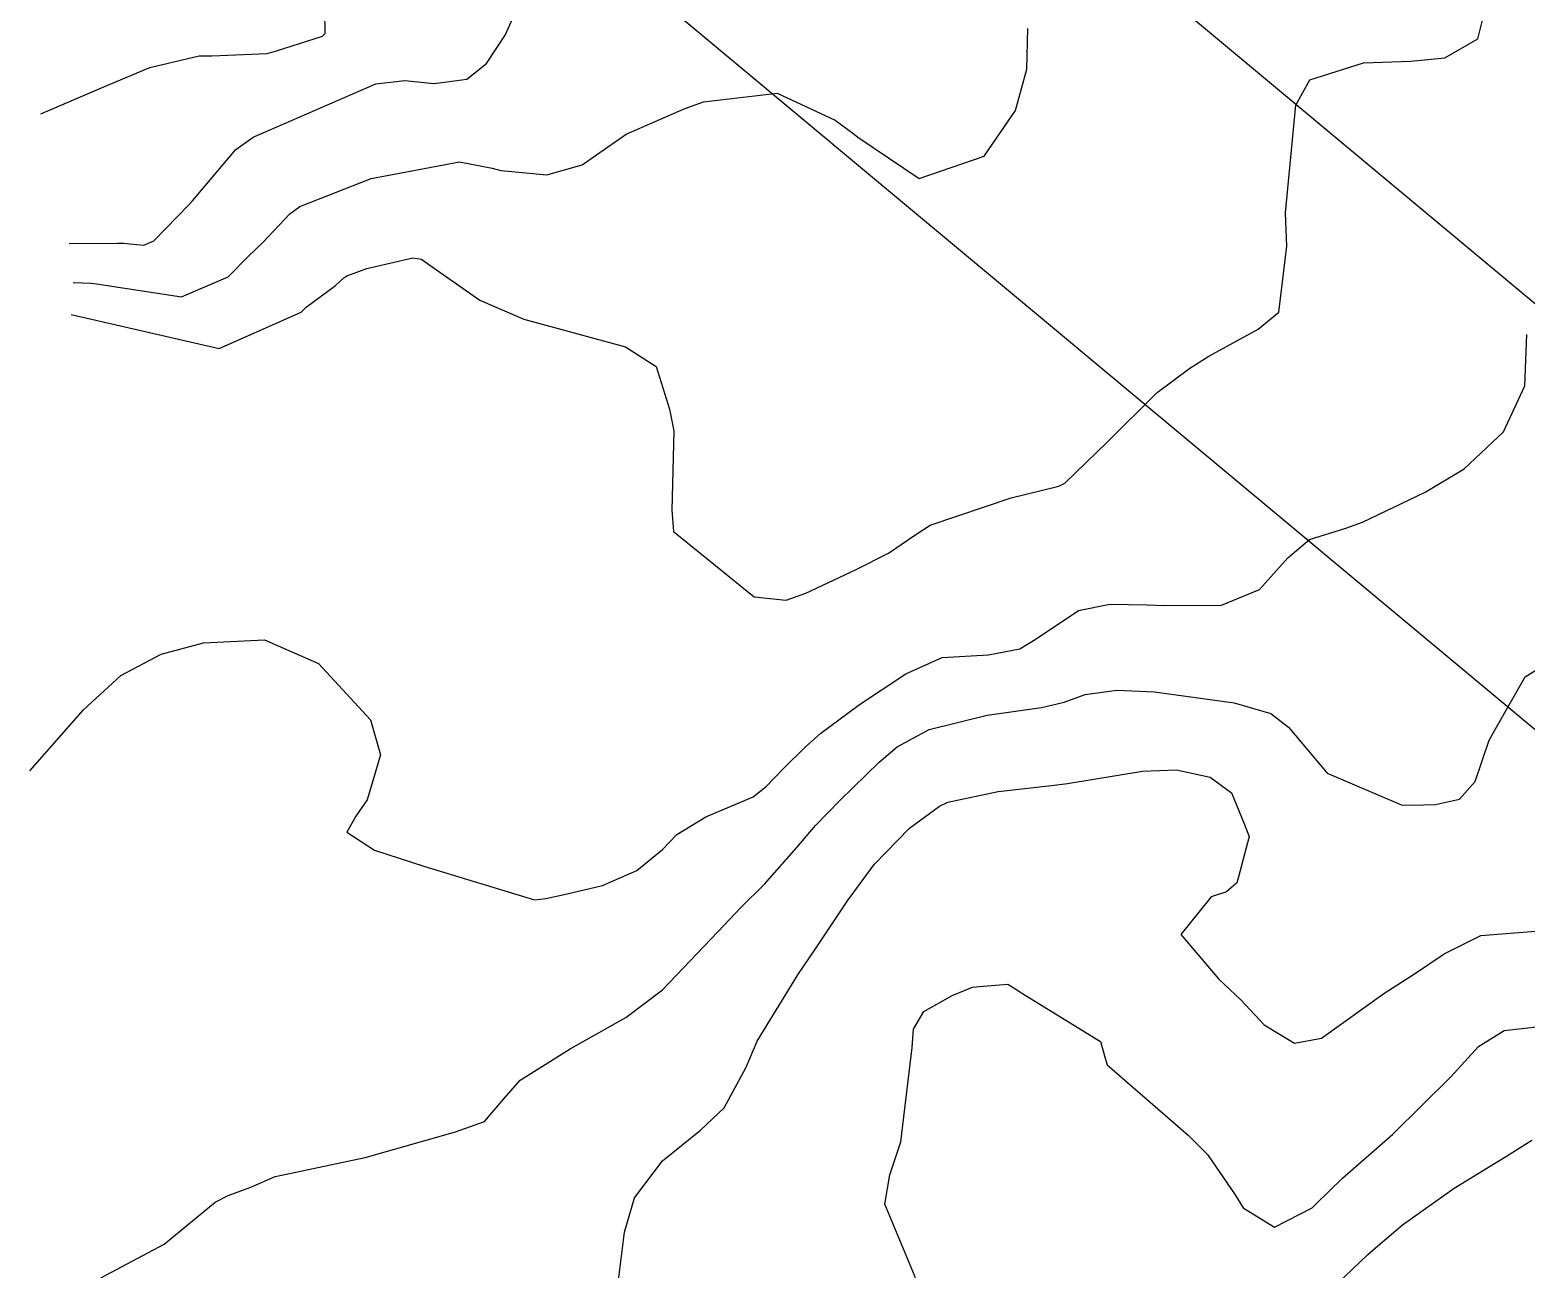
# Model space of a CAD drawing. Header units: feet. Extents: x 1318179 to 1318934, y 422542 to 423299.
# Drawn here: x 1318179.3 to 1318379.3, y 422820.3 to 422985.9 of the extents above; entities that cross this region are included whole.
import ezdxf

# ---------------------------------------------------------------- set-up
doc = ezdxf.new("R2010")
doc.units = ezdxf.units.FT
doc.layers.add('C-MISC', color=7, linetype='CONTINUOUS')
doc.layers.add('C-TOPO-MAJR', color=32, linetype='CONTINUOUS')

msp = doc.modelspace()

# ---------------------------------------------------------------- linework, layer by layer
at = {"layer": 'C-MISC'}
for points in [[(1318232.89, 423072.4), (1318787.6, 422610.1)], [(1318204.89, 423038.81), (1318759.6, 422576.5)]]:
    msp.add_lwpolyline(points, dxfattribs=at)
at = {"layer": 'C-TOPO-MAJR'}
for points in [[(1318212.23, 422983.16), (1318218.41, 422985.12), (1318218.73, 422985.47), (1318218.71, 422988.5), (1318219.56, 422991.24)], [(1318232.73, 422954.5), (1318239.44, 422949.8), (1318245.32, 422947.28), (1318258.89, 422943.6), (1318263.01, 422940.97), (1318264.78, 422935.25), (1318265.34, 422932.35), (1318265.07, 422921.73), (1318265.31, 422918.88), (1318276.11, 422910.18), (1318280.39, 422909.74), (1318282.98, 422910.68), (1318289.72, 422913.84), (1318294.05, 422916.02), (1318297.69, 422918.51), (1318299.62, 422919.75), (1318310.45, 422923.42), (1318316.8, 422924.94), (1318317.61, 422925.36), (1318323.28, 422930.84), (1318329.96, 422937.47), (1318334.33, 422940.73), (1318336.88, 422942.34), (1318343.46, 422945.94), (1318346.23, 422948.22), (1318347.31, 422957.02), (1318347.11, 422961.48), (1318347.81, 422968.93), (1318348.52, 422975.86), (1318350.38, 422979.26), (1318357.53, 422981.53), (1318363.86, 422981.76), (1318368.4, 422982.22), (1318372.81, 422984.75), (1318374.01, 422989.57)], [(1318234.36, 422978.91), (1318237.68, 422979.35), (1318240.31, 422981.43), (1318242.83, 422985.25), (1318244.93, 422990.01)], [(1318243.19, 422967.04), (1318248.39, 422966.55), (1318253.09, 422967.91), (1318255.04, 422969.24), (1318259, 422972), (1318266.74, 422975.4), (1318269.3, 422976.34), (1318279.19, 422977.46), (1318286.92, 422973.86), (1318289.44, 422972.01), (1318289.94, 422971.59), (1318298.13, 422966.06), (1318306.82, 422969.04), (1318311.04, 422975.16), (1318312.55, 422980.71), (1318312.68, 422986.13)], [(1318180.74, 422974.71), (1318189.16, 422978.34), (1318195.3, 422980.92), (1318201.9, 422982.46), (1318203.6, 422982.46), (1318211, 422982.77), (1318212.23, 422983.16)], [(1318192.65, 422957.34), (1318194.49, 422957.18), (1318195.86, 422957.73), (1318200.57, 422962.59), (1318201, 422963.08), (1318206.8, 422969.94), (1318209.13, 422971.61), (1318225.53, 422978.72), (1318229.41, 422979.18), (1318233.29, 422978.76), (1318234.36, 422978.91)], [(1318188.2, 422952), (1318199.53, 422950.27), (1318205.79, 422952.93), (1318208.47, 422955.66), (1318210.42, 422957.51), (1318214.03, 422961.36), (1318215.38, 422962.33), (1318224.91, 422966.09), (1318236.71, 422968.29), (1318241.09, 422967.47), (1318242.22, 422967.13), (1318243.19, 422967.04)], [(1318184.51, 422957.41), (1318191.01, 422957.45), (1318191.8, 422957.42), (1318192.65, 422957.34)], [(1318184.78, 422947.9), (1318204.57, 422943.35), (1318215.54, 422948.21), (1318216.23, 422948.86), (1318220.14, 422951.76), (1318221.26, 422952.78), (1318221.64, 422953.05), (1318224.31, 422954.05), (1318230.47, 422955.46), (1318231.62, 422955.28), (1318232.73, 422954.5)], [(1318185.05, 422952.2), (1318187.48, 422952.11), (1318188.2, 422952)], [(1318179.28, 422886.92), (1318186.44, 422895.07), (1318191.42, 422899.66), (1318196.81, 422902.5), (1318202.47, 422904.02), (1318210.66, 422904.4), (1318217.88, 422901.27), (1318224.83, 422893.72), (1318226.15, 422889.06), (1318224.36, 422883.04), (1318222.84, 422880.85), (1318221.64, 422878.71), (1318225.36, 422876.33), (1318232.06, 422874.12), (1318246.72, 422869.68), (1318248.26, 422869.84), (1318251.08, 422870.49), (1318255.81, 422871.57), (1318260.4, 422873.58), (1318263.82, 422876.42), (1318265.75, 422878.39), (1318269.65, 422880.78), (1318275.95, 422883.45), (1318277.69, 422884.8), (1318280.03, 422887.22), (1318282.92, 422890.08), (1318285.02, 422891.97), (1318290.17, 422895.76), (1318296.36, 422899.89), (1318301.23, 422902.05), (1318307.42, 422902.42), (1318311.62, 422903.2), (1318313.65, 422904.45), (1318319.44, 422908.36), (1318323.62, 422909.2), (1318328.61, 422909.09), (1318330.95, 422909.02), (1318338.55, 422909.04), (1318343.66, 422911.15), (1318347.43, 422915.39), (1318350.33, 422917.84), (1318355.19, 422919.35), (1318357.43, 422920.13), (1318365.78, 422924.16), (1318370.99, 422927.26), (1318376.27, 422932.2), (1318379.11, 422938.38), (1318379.38, 422945.22)], [(1318375.3, 422892.75), (1318379.14, 422899.48), (1318382.92, 422901.85)], [(1318188.76, 422819.17), (1318197.24, 422823.67), (1318204.05, 422829.27), (1318205.77, 422830.16), (1318208.83, 422831.29), (1318212.05, 422832.7), (1318214.83, 422833.26), (1318224.1, 422835.25), (1318236.19, 422838.67), (1318240.04, 422840.07), (1318242.37, 422842.75), (1318244.82, 422845.56), (1318251.52, 422849.74), (1318258.96, 422853.96), (1318263.86, 422857.65), (1318271.25, 422865.41), (1318274.33, 422868.65), (1318277.48, 422871.75), (1318281.81, 422876.68), (1318284.29, 422879.61), (1318287.58, 422882.99), (1318292.82, 422888.09), (1318295.2, 422890.14), (1318299.5, 422892.42), (1318307.22, 422894.36), (1318314.49, 422895.38), (1318317.54, 422896.11), (1318320.35, 422897.11), (1318324.55, 422897.7), (1318329.61, 422897.48), (1318340.24, 422896), (1318345.15, 422894.57), (1318347.54, 422892.75), (1318352.68, 422886.6), (1318362.69, 422882.32), (1318365.56, 422882.38)], [(1318365.56, 422882.38), (1318367.18, 422882.42), (1318370.38, 422883.12), (1318372.46, 422885.51), (1318374.32, 422891.03), (1318375.3, 422892.75)], [(1318257.79, 422817.4), (1318258.75, 422825.25), (1318260.08, 422829.86), (1318263.85, 422834.79), (1318268.93, 422838.87), (1318272.07, 422841.87), (1318275.04, 422847.3), (1318276.5, 422850.79), (1318281.92, 422859.66), (1318284.31, 422863.14), (1318288.59, 422869.53), (1318292.13, 422874.41), (1318296.86, 422879.25), (1318300.85, 422882.19), (1318301.96, 422882.71), (1318308.69, 422884.15), (1318315.84, 422884.94), (1318317.98, 422885.21), (1318327.99, 422886.88), (1318332.55, 422887.04), (1318337.03, 422886.05), (1318339.88, 422883.99), (1318341.63, 422879.72)], [(1318341.68, 422879.6), (1318342.28, 422878.14), (1318340.78, 422872.57)], [(1318341.63, 422879.72), (1318341.68, 422879.6)], [(1318340.78, 422872.57), (1318340.62, 422871.94), (1318339.21, 422870.76), (1318337.18, 422870.09), (1318333.13, 422865.05), (1318338.21, 422859.07), (1318338.98, 422858.36)], [(1318338.98, 422858.36), (1318341.15, 422856.33), (1318344.27, 422852.99), (1318348.33, 422850.52), (1318351.92, 422851.17), (1318360.28, 422857.17), (1318364.38, 422859.78), (1318368.31, 422862.45), (1318373.23, 422864.91), (1318381.66, 422865.58)], [(1318296.06, 422806.84), (1318298.36, 422808.33), (1318298.69, 422809.02), (1318298.94, 422813.84), (1318297.58, 422819.39), (1318293.55, 422828.99), (1318294.22, 422832.93), (1318295.72, 422837.34), (1318297.22, 422849.95), (1318297.41, 422852.39), (1318298.77, 422854.74), (1318302.57, 422856.87), (1318305.29, 422858.01), (1318306.69, 422858.13)], [(1318306.69, 422858.13), (1318310, 422858.39), (1318311.43, 422857.51)], [(1318311.43, 422857.51), (1318311.76, 422857.3)], [(1318311.76, 422857.3), (1318322.39, 422850.72), (1318323.02, 422848.5), (1318323.27, 422847.61), (1318334.09, 422838.21), (1318336.16, 422836.18)], [(1318336.16, 422836.18), (1318336.71, 422835.63), (1318340.37, 422830.26), (1318341.47, 422828.53), (1318345.63, 422825.91), (1318350.66, 422828.52), (1318351.2, 422829.06), (1318354.74, 422832.49), (1318361.46, 422838.37), (1318369.26, 422846.07), (1318372.9, 422850.07), (1318376.34, 422852.22), (1318381.07, 422852.73)], [(1318351.94, 422816.33), (1318358.13, 422822.27), (1318358.82, 422822.9), (1318362.75, 422826.22), (1318369.66, 422831.14), (1318376.64, 422835.41), (1318380.03, 422837.56)]]:
    msp.add_lwpolyline(points, dxfattribs=at)

doc.saveas('drawing.dxf')
